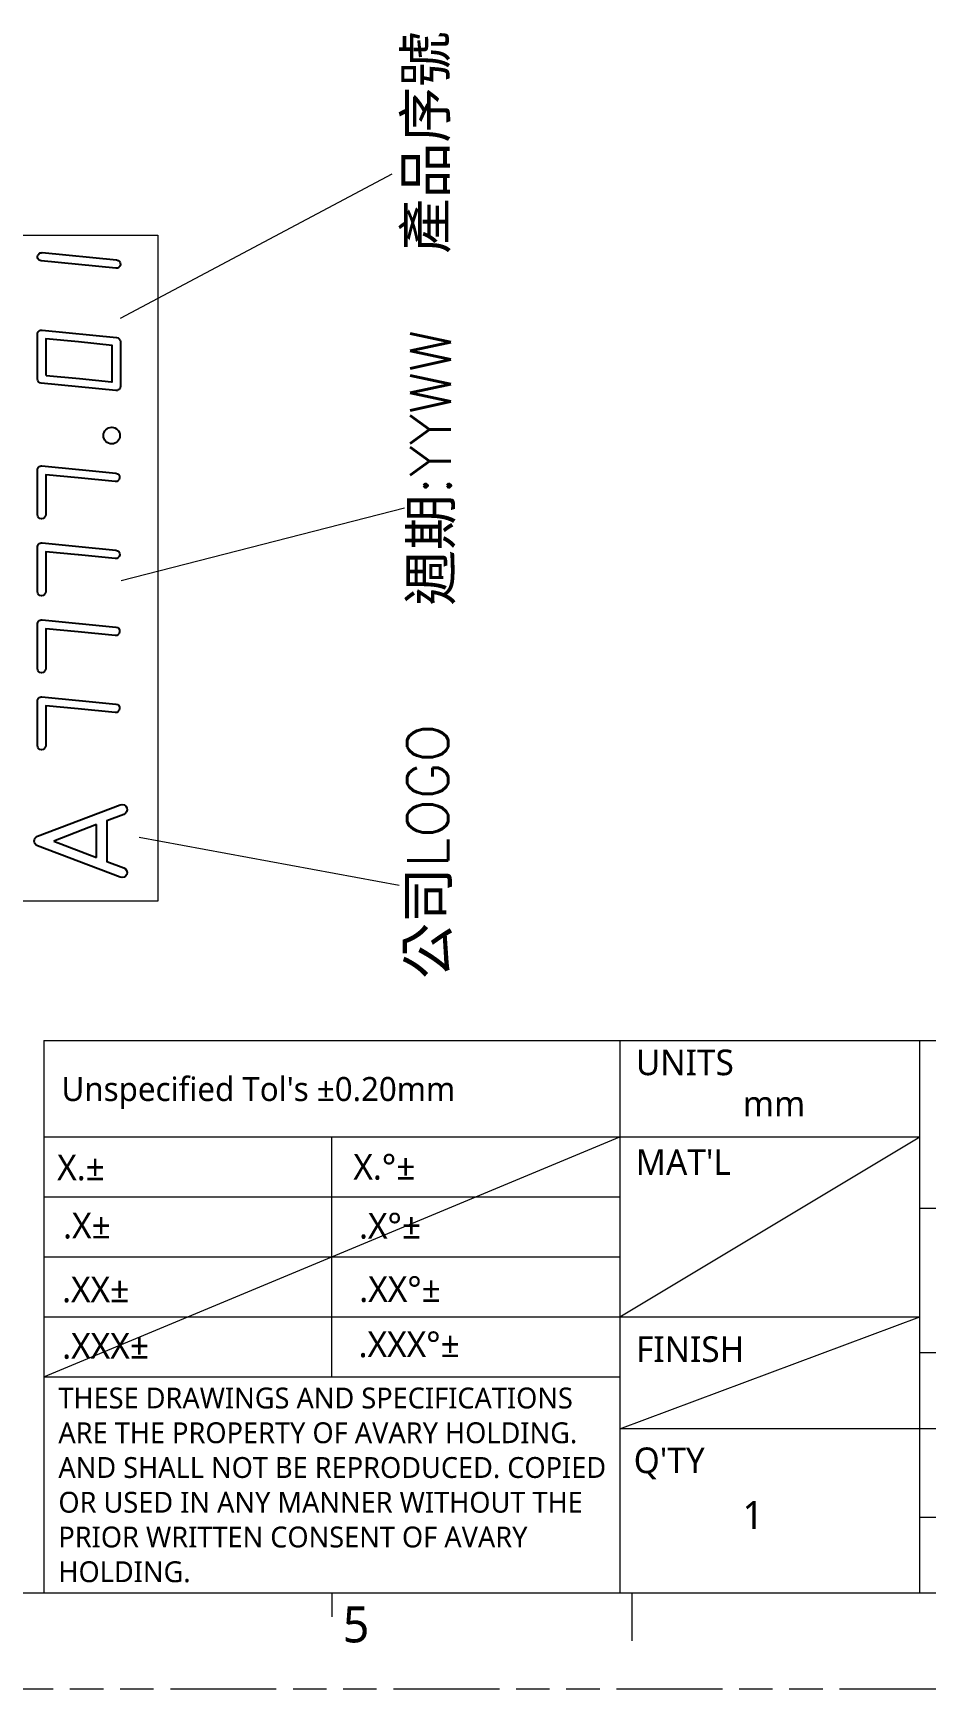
# Model space of a CAD drawing. Extents: x 4328 to 4769, y 264 to 576.
# Drawn here: x 4555.9 to 4636, y 264.1 to 412.5 of the extents above; entities that cross this region are included whole.
import ezdxf

# ---------------------------------------------------------------- set-up
doc = ezdxf.new("R2010")
doc.units = 0
doc.linetypes.add('PHANTOM', pattern=[29.5, 9.5, -1.5, 3, -1.5, 3, -1.5, 9.5])
doc.layers.get('0').update_dxf_attribs({"lineweight": 5})
doc.layers.add('0PAPERF', color=2, linetype='PHANTOM', lineweight=5, plot=False)
doc.layers.add('DIM', color=3, linetype='Continuous', lineweight=5)
doc.layers.add('備註', color=1, linetype='Continuous', lineweight=5)
doc.layers.add('gbr-dxf_layer0', color=7, linetype='Continuous')
doc.styles.get("Standard").update_dxf_attribs({"font": 'txt.shx'})

msp = doc.modelspace()

# ---------------------------------------------------------------- linework, layer by layer
at = {"color": 0}
msp.add_line((4556.87, 322.21), (4556.87, 272.71), dxfattribs=at)
for p, q in [((4556.87, 292.08), (4608.52, 292.08)), ((4688.15, 287.4), (4608.52, 287.4)), ((4635.42, 279.49), (4688.15, 279.49)), ((4340.59, 272.71), (4755.94, 272.71)), ((4582.7, 272.71), (4582.7, 270.56)), ((4609.6, 272.71), (4609.6, 268.41))]:
    msp.add_line(p, q)
msp.add_lwpolyline([(4635.42, 322.21), (4755.94, 322.21), (4755.94, 307.15), (4635.42, 307.15)], close=True)
at = {"layer": '0PAPERF'}
msp.add_line((4328.21, 264.11), (4769.5, 264.11), dxfattribs=at)
at = {"layer": 'gbr-dxf_layer0'}
for p, q in [((4561.6, 341.57), (4557.75, 340.1)), ((4561.6, 338.63), (4561.6, 341.57)), ((4557.75, 340.1), (4561.6, 338.63))]:
    msp.add_line(p, q, dxfattribs=at)
at = {"layer": 'gbr-dxf_layer0', "linetype": 'Continuous'}
for points in [[(4556.64, 392.1, -1), (4556.71, 392.84), (4563.39, 392.18, -1), (4563.32, 391.44)], [(4556.3, 381.51), (4556.3, 385.53, -0.444408), (4556.71, 385.9), (4563.39, 385.24, -0.386963), (4563.73, 384.87), (4563.73, 380.85, -0.444528), (4563.32, 380.48), (4556.64, 381.14, -0.386756)], [(4556.3, 340.53), (4563.71, 343.35, -0.998814), (4564.03, 342.49), (4562.51, 341.91), (4562.51, 338.28), (4564.03, 337.7, -0.996405), (4563.71, 336.85), (4556.3, 339.67, -0.687347)]]:
    msp.add_lwpolyline(points, format="xyb", close=True, dxfattribs=at)
for points in [[(4562.94, 381.26), (4562.99, 381.26), (4562.99, 381.3), (4562.99, 384.53), (4559.98, 384.83), (4557.05, 385.12), (4557.05, 381.84)], [(4557.08, 381.84), (4560.05, 381.55), (4562.94, 381.26)]]:
    msp.add_lwpolyline(points, dxfattribs=at)
for points in [[(4556.29, 369.35), (4556.29, 373.35, -0.197746), (4556.4, 373.61, -0.226114), (4556.7, 373.72), (4560.01, 373.39)], [(4559.93, 372.65), (4557.04, 372.93), (4557.04, 369.35, -1), (4556.29, 369.35)], [(4560.03, 373.39), (4563.32, 373.07, -1), (4563.25, 372.32), (4559.94, 372.65)], [(4556.29, 362.45), (4556.29, 366.43, -0.210899), (4556.4, 366.71, -0.234315), (4556.72, 366.82), (4560, 366.5)], [(4559.94, 365.75), (4557.04, 366.03), (4557.04, 362.45, -1), (4556.29, 362.45)], [(4560.01, 366.49), (4563.33, 366.17, -1), (4563.25, 365.42), (4559.96, 365.75)], [(4556.29, 355.56), (4556.29, 359.53, -0.210899), (4556.4, 359.81, -0.234315), (4556.72, 359.92), (4560.01, 359.59)], [(4560.03, 359.59), (4563.32, 359.27, -1), (4563.25, 358.52), (4559.94, 358.85)], [(4559.93, 358.85), (4557.04, 359.13), (4557.04, 355.56, -1), (4556.29, 355.56)], [(4556.29, 348.65), (4556.29, 352.65, -0.197746), (4556.4, 352.91, -0.226114), (4556.7, 353.02), (4560.01, 352.69)], [(4559.93, 351.95), (4557.04, 352.23), (4557.04, 348.65, -1), (4556.29, 348.65)], [(4560.03, 352.69), (4563.32, 352.37, -1), (4563.25, 351.62), (4559.94, 351.95)]]:
    msp.add_lwpolyline(points, format="xyb", dxfattribs=at)
at = {"layer": 'gbr-dxf_layer0'}
msp.add_circle((4562.95, 376.44), 0.744, dxfattribs=at)
at = {"layer": '備註', "linetype": 'Continuous'}
for p, q in [((4563.75, 386.96), (4588.1, 399.89)), ((4563.8, 363.46), (4589.22, 369.96)), ((4588.74, 336.1), (4565.42, 340.42))]:
    msp.add_line(p, q, dxfattribs=at)
at = {"layer": '備註', "color": 0}
for p, q in [((4556.87, 322.21), (4755.94, 322.21)), ((4608.52, 322.21), (4608.52, 272.71)), ((4635.42, 272.71), (4635.42, 322.21)), ((4556.87, 292.08), (4608.52, 313.6)), ((4556.87, 313.6), (4635.42, 313.6)), ((4582.7, 292.08), (4582.7, 313.6)), ((4608.52, 297.46), (4635.42, 313.6)), ((4556.87, 308.22), (4608.52, 308.22)), ((4556.87, 302.84), (4608.52, 302.84)), ((4556.87, 297.46), (4635.42, 297.46)), ((4608.52, 287.4), (4635.42, 297.46)), ((4755.94, 294.23), (4635.42, 294.23))]:
    msp.add_line(p, q, dxfattribs=at)
at = {"layer": '備註', "linetype": 'Continuous'}
msp.add_lwpolyline([(4554.51, 394.42), (4567.1, 394.42), (4567.1, 334.72), (4554.51, 334.72)], close=True, dxfattribs=at)

# ---------------------------------------------------------------- texts
at = {"color": 0, "char_height": 2.2987, "attachment_point": 1}
for s, insert, width in [('{\\fMicrosoft JhengHei|b0|i0|c136|p0;UNITS}', (4609.95, 321.41), 10.6921), ('{\\fMicrosoft JhengHei|b0|i0|c136|p0;X.%%P}', (4558.06, 312), 10.6921), ('{\\fMicrosoft JhengHei|b0|i0|c136|p0;.X%%P}', (4558.59, 306.78), 3.9057), ('{\\fMicrosoft JhengHei|b0|i0|c136|p0;.XX%%P}', (4558.5, 301.06), 10.6921), ('{\\fMicrosoft JhengHei|b0|i0|c136|p0;.XX%%D%%P}', (4585.15, 301.09), 10.6921), ('{\\fMicrosoft JhengHei|b0|i0|c136|p0;.XXX%%P}', (4558.51, 296), 10.6921), ('{\\fMicrosoft JhengHei|b0|i0|c136|p0;.XXX%%D%%P}', (4585.09, 296.14), 10.6921), ('{\\fMicrosoft JhengHei|b0|i0|c136|p0;FINISH}', (4609.96, 295.71), 10.6921), ("{\\fMicrosoft JhengHei|b0|i0|c136|p0;Q'TY}", (4609.76, 285.74), 7.882)]:
    msp.add_mtext(s, dxfattribs=dict(at, insert=insert, width=width))
at = {"color": 3, "insert": (4558.17, 291.11), "char_height": 1.86811, "width": 49.7747, "attachment_point": 1}
msp.add_mtext('{\\fMicrosoft JhengHei|b0|i0|c136|p0;THESE DRAWINGS AND SPECIFICATIONS ARE THE PROPERTY OF AVARY HOLDING. AND SHALL NOT BE REPRODUCED. COPIED OR USED IN ANY MANNER WITHOUT THE PRIOR WRITTEN CONSENT OF AVARY HOLDING.}', dxfattribs=at)
at = {"layer": 'DIM', "color": 0, "insert": (4583.66, 271.5), "char_height": 3.2281, "width": 1.9654, "attachment_point": 1}
msp.add_mtext('{\\fMicrosoft JhengHei|b0|i0|c136|p0;5}', dxfattribs=at)
at = {"layer": '備註', "color": 1, "linetype": 'Continuous', "char_height": 3.659, "attachment_point": 1, "rotation": 90}
for s, insert, width in [('產品序號', (4589.24, 392.72), 26.0228), ('週期:YYWW', (4589.71, 361.19), 36.1841), ('公司LOGO', (4589.45, 327.75), 27.7517)]:
    msp.add_mtext(s, dxfattribs=dict(at, insert=insert, width=width))
at = {"layer": '備註', "color": 0, "lineweight": 0, "ltscale": 2, "insert": (4558.45, 318.95), "char_height": 2.1521, "attachment_point": 1}
msp.add_mtext("{\\fMicrosoft JhengHei|b0|i0|c136|p0;Unspecified Tol's %%P0.20mm}", dxfattribs=at)
at = {"layer": '備註', "color": 0, "attachment_point": 1}
for s, insert, char_height, width in [('{\\fMicrosoft JhengHei|b0|i0|c136|p0;mm}', (4619.54, 317.71), 2.2987, 10.6921), ('{\\fMicrosoft JhengHei|b0|i0|c136|p0;X.%%D%%P}', (4584.62, 312.05), 2.2987, 10.6921), ("{\\fMicrosoft JhengHei|b0|i0|c136|p0;MAT'L}", (4609.94, 312.47), 2.2987, 10.6921), ('{\\fMicrosoft JhengHei|b0|i0|c136|p0;.X%%D%%P}', (4585.13, 306.77), 2.2987, 10.6921), ('{\\fMicrosoft JhengHei|b0|i0|c136|p0;1}', (4619.52, 280.94), 2.515, 2.49)]:
    msp.add_mtext(s, dxfattribs=dict(at, insert=insert, char_height=char_height, width=width))

doc.saveas('drawing.dxf')
